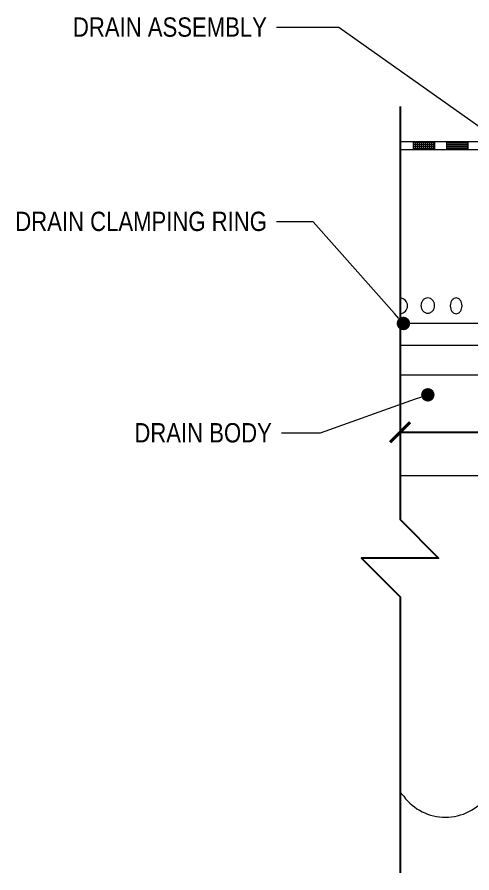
# Model space of a CAD drawing. Header units: inches. Extents: x -9 to 415, y 0 to 53.
# Drawn here: x -8.75 to 16.71, y 0.14 to 48.05 of the extents above; entities that cross this region are included whole.
import ezdxf
from ezdxf import colors
from ezdxf.entities.mleader import LeaderData, LeaderLine
from ezdxf.math import Vec2, Vec3

# ---------------------------------------------------------------- set-up
doc = ezdxf.new("R2010")
doc.units = ezdxf.units.IN
doc.header["$MEASUREMENT"] = 0
doc.layers.add('Others', color=190, linetype='Continuous', lineweight=0)
doc.layers.add('Text', color=20, linetype='Continuous', lineweight=0)
doc.styles.add('Annotative', font='tahoma.ttf')
doc.styles.get("Standard").update_dxf_attribs({"font": ''})
doc.styles.get('Standard').set_extended_font_data('Arial Narrow')
doc.dimstyles.new('Annotative', dxfattribs={"dimscale": 0, "dimtxt": 0.09375, "dimasz": 0.09375, "dimexe": 0.09375, "dimexo": 0.09375, "dimgap": 0.0625, "dimtad": 0, "dimtih": 1, "dimtoh": 1, "dimlfac": -1, "dimzin": 3, "dimdsep": 46, "dimlunit": 4, "dimtxsty": 'Annotative', "dimblk": 'ARCHTICK', "dimcen": 0.09, "dimclrd": 256, "dimclre": 256, "dimclrt": 256, "dimadec": 0, "dimazin": 2, "dimtfac": 1, "dimtix": 1, "dimtofl": 0, "dimtmove": 1, "dimatfit": 1, "dimldrblk": 'CLOSEDBLANK', "dimfxl": 1, "dimtfill": 1, "dimtolj": 1, "dimtzin": 0, "dimarcsym": 0})

# ---------------------------------------------------------------- blocks, each defined once
blk = doc.blocks.new('_Dot')
at = {"color": 0, "linetype": 'ByBlock', "lineweight": -2}
blk.add_line((-0.5, 0), (-1, 0), dxfattribs=at)
at = {"color": 0, "linetype": 'ByBlock', "const_width": 0.5}
blk.add_lwpolyline([(-0.25, 0, 1), (0.25, 0, 1)], format="xyb", close=True, dxfattribs=at)
blk = doc.blocks.new('_ArchTick')
at = {"color": 0, "linetype": 'ByBlock', "const_width": 0.15}
blk.add_lwpolyline([(-0.5, -0.5), (0.5, 0.5)], dxfattribs=at)
blk = doc.blocks.new('*D17')
at = {"layer": 'Defpoints', "color": 0, "transparency": 16777216}
for p in [(30.673, 28.092), (12.688, 27.726), (30.673, 24.812)]:
    blk.add_point(p, dxfattribs=at)
at = {"layer": 'Text', "lineweight": -2, "transparency": 16777216}
for p, q in [((30.673, 26.967), (30.673, 23.687)), ((12.688, 26.601), (12.688, 23.687)), ((12.688, 24.812), (19.904, 24.812)), ((30.673, 24.812), (23.457, 24.812))]:
    blk.add_line(p, q, dxfattribs=at)
at = {"layer": 'Text', "lineweight": -2, "transparency": 16777216, "xscale": 1.125, "yscale": 1.125, "zscale": 1.125, "rotation": 180}
blk.add_blockref('_ArchTick', (12.688, 24.812), dxfattribs=at)
at = {"layer": 'Text', "lineweight": -2, "transparency": 16777216, "xscale": 1.125, "yscale": 1.125, "zscale": 1.125}
blk.add_blockref('_ArchTick', (30.673, 24.812), dxfattribs=at)
at = {"layer": 'Text', "transparency": 16777216, "insert": (21.681, 24.812), "char_height": 1.125, "attachment_point": 5, "style": 'Annotative', "bg_fill": 3, "box_fill_scale": 1.25, "bg_fill_color": 9, "bg_fill_true_color": 13158600, "bg_fill_transparency": 0}
blk.add_mtext('\\A1;18"', dxfattribs=at)
blk = doc.blocks.new('_ClosedBlank')
at = {"color": 0, "linetype": 'ByBlock', "lineweight": -2}
for p, q in [((-1, 0.17), (0, 0)), ((-1, 0.17), (-1, -0.17)), ((0, 0), (-1, -0.17))]:
    blk.add_line(p, q, dxfattribs=at)

msp = doc.modelspace()

# ---------------------------------------------------------------- linework, layer by layer
at = {"layer": 'Others', "linetype": 'Continuous'}
for p, q in [((12.6883, 41.086), (21.0681, 41.086)), ((13.4168, 41.086), (13.4168, 40.6188)), ((14.6288, 41.0226), (13.4168, 41.0226)), ((14.6288, 40.9104), (13.4168, 40.9104)), ((14.6288, 40.7982), (13.4168, 40.7982)), ((13.4646, 40.6188), (13.4646, 41.086)), ((13.5768, 40.6188), (13.5768, 41.086)), ((13.6889, 40.6188), (13.6889, 41.086)), ((13.8011, 40.6188), (13.8011, 41.086)), ((13.9133, 40.6188), (13.9133, 41.086)), ((14.0255, 40.6188), (14.0255, 41.086)), ((14.1377, 40.6188), (14.1377, 41.086)), ((14.2499, 40.6188), (14.2499, 41.086)), ((14.3621, 40.6188), (14.3621, 41.086)), ((14.4743, 40.6188), (14.4743, 41.086)), ((14.5865, 40.6188), (14.5865, 41.086)), ((14.6288, 40.6188), (14.6288, 41.086)), ((15.2841, 41.086), (15.2841, 40.6188)), ((16.4961, 41.0226), (15.2841, 41.0226)), ((16.4961, 40.9104), (15.2841, 40.9104)), ((16.4961, 40.7982), (15.2841, 40.7982)), ((15.3319, 40.6188), (15.3319, 41.086)), ((15.444, 40.6188), (15.444, 41.086)), ((15.5562, 40.6188), (15.5562, 41.086)), ((15.6684, 40.6188), (15.6684, 41.086)), ((15.7806, 40.6188), (15.7806, 41.086)), ((15.8928, 40.6188), (15.8928, 41.086)), ((16.005, 40.6188), (16.005, 41.086)), ((16.1172, 40.6188), (16.1172, 41.086)), ((16.2294, 40.6188), (16.2294, 41.086)), ((16.3416, 40.6188), (16.3416, 41.086)), ((16.4537, 40.6188), (16.4537, 41.086)), ((16.4961, 40.6188), (16.4961, 41.086)), ((21.0565, 40.6188), (12.6883, 40.6188)), ((14.6288, 40.686), (13.4168, 40.686)), ((16.4961, 40.686), (15.2841, 40.686)), ((24.281, 30.899), (12.6883, 30.899)), ((12.6883, 29.6774), (20.1351, 29.6774)), ((19.7387, 27.9988), (12.6883, 27.9988)), ((12.6883, 22.3968), (17.5934, 22.3968))]:
    msp.add_line(p, q, dxfattribs=at)
for points in [[(14.0961, 32.2939, 0.102202), (13.9703, 32.2008, 0.0939974), (13.8883, 32.0647, 0.179254), (13.8883, 31.7342, 0.0939974), (13.9703, 31.5981, 0.102202), (14.0961, 31.505, 0.220353), (14.3835, 31.505, 0.102202), (14.5092, 31.5981, 0.0939974), (14.5912, 31.7342, 0.1792541), (14.5912, 32.0647, 0.0939974), (14.5092, 32.2008, 0.102202), (14.3835, 32.2939, 0.220353), (14.0961, 32.2939)], [(15.7064, 32.2944, 0.1060406), (15.5941, 32.1969, 0.0858838), (15.5237, 32.0594, 0.1520488), (15.5237, 31.7129, 0.0858838), (15.5941, 31.5754, 0.1060406), (15.7064, 31.4779, 0.2573311), (15.9488, 31.4779, 0.1060406), (16.0611, 31.5754, 0.0858838), (16.1315, 31.7129, 0.1520487), (16.1315, 32.0594, 0.0858838), (16.0611, 32.1969, 0.1060406), (15.9488, 32.2944, 0.257331), (15.7064, 32.2944)]]:
    msp.add_lwpolyline(points, format="xyb", dxfattribs=at)
for centre, radius, start, end in [((12.6689, 31.8861), 0.4405, 272.53209, 87.46791), ((10.5474, 2.6667), 2.9315, 36.9436, 43.0871), ((15.2317, 6.1874), 2.9283, 216.91258, 323.19273)]:
    msp.add_arc(centre, radius, start, end, dxfattribs=at)

# ---------------------------------------------------------------- leaders
at = {"layer": 'Text'}
ml = msp.add_multileader_mtext('Standard', dxfattribs=at)
ml.set_content('DRAIN ASSEMBLY', color=256)
ml.set_leader_properties(color=256, lineweight=0)
ml.set_arrow_properties(name='DOT')
ml.build(insert=Vec2(0, 0))
ml.multileader.update_dxf_attribs({"text_left_attachment_type": 2, "text_right_attachment_type": 2, "dogleg_length": 0.36, "arrow_head_size": 0.75, "scale": 12})
ctx = ml.context
ctx.base_point, ctx.scale, ctx.char_height, ctx.arrow_head_size, ctx.landing_gap_size, ctx.plane_origin = Vec3(-6.0668, 47.4752), 12, 1.08, 0.75, 0.54, Vec3(18.2914, 41.086)
ctx.left_attachment, ctx.right_attachment, ctx.text_align_type = 2, 2, 2
notes = []
notes.append((ctx, [(0, (1, 1, 0), (9.2539, 47.4752), (-1, 0), 3.482, [(0, [(18.2914, 41.086)], 0, [])])]))
ctx.mtext.insert, ctx.mtext.alignment, ctx.mtext.flow_direction = Vec3(5.2319, 48.034), 3, 5
ml = msp.add_multileader_mtext('Standard', dxfattribs=at)
ml.set_content('DRAIN CLAMPING RING', color=256)
ml.set_leader_properties(color=256, lineweight=0)
ml.set_arrow_properties(name='DOT')
ml.build(insert=Vec2(0, 0))
ml.multileader.update_dxf_attribs({"text_left_attachment_type": 2, "text_right_attachment_type": 2, "dogleg_length": 0.36, "arrow_head_size": 0.75, "scale": 12})
ctx = ml.context
ctx.base_point, ctx.scale, ctx.char_height, ctx.arrow_head_size, ctx.landing_gap_size, ctx.plane_origin = Vec3(-9.2302, 36.5975), 12, 1.08, 0.75, 0.54, Vec3(12.877, 30.899)
ctx.left_attachment, ctx.right_attachment, ctx.text_align_type = 2, 2, 2
notes.append((ctx, [(0, (1, 1, 0), (7.8261, 36.5975), (-1, 0), 2.0542, [(0, [(12.877, 30.899)], 0, [])])]))
ctx.mtext.insert, ctx.mtext.alignment, ctx.mtext.flow_direction = Vec3(5.2319, 37.1563), 3, 5
ml = msp.add_multileader_mtext('Standard', dxfattribs=at)
ml.set_content('DRAIN BODY', color=256)
ml.set_leader_properties(color=256, lineweight=0)
ml.set_arrow_properties(name='DOT')
ml.build(insert=Vec2(0, 0))
ml.multileader.update_dxf_attribs({"text_left_attachment_type": 2, "text_right_attachment_type": 2, "dogleg_length": 0.36, "arrow_head_size": 0.75, "scale": 12})
ctx = ml.context
ctx.base_point, ctx.scale, ctx.char_height, ctx.arrow_head_size, ctx.landing_gap_size, ctx.plane_origin = Vec3(-2.6263, 24.7622), 12, 1.08, 0.75, 0.54, Vec3(11.645, 24.7622)
ctx.left_attachment, ctx.right_attachment, ctx.text_align_type = 2, 2, 2
notes.append((ctx, [(0, (1, 1, 0), (8.2091, 24.7622), (-1, 0), 2.16, [(0, [(14.2434, 26.9045)], 0, [])])]))
ctx.mtext.insert, ctx.mtext.alignment, ctx.mtext.flow_direction = Vec3(5.5091, 25.321), 3, 5
for ctx, leaders in notes:
    for number, flags, end, landing, length, lines in leaders:
        leader = LeaderData()
        leader.index, (leader.has_last_leader_line, leader.has_dogleg_vector, leader.attachment_direction) = number, flags
        leader.last_leader_point, leader.dogleg_vector, leader.dogleg_length = Vec3(end), Vec3(landing), length
        for number, points, colour, breaks in lines:
            line = LeaderLine()
            line.index, line.vertices, line.color, line.breaks = number, Vec3.list(points), colors.encode_raw_color(colour), breaks
            leader.lines.append(line)
        ctx.leaders.append(leader)

# ---------------------------------------------------------------- next in the draw order: dimensions: what is measured, and where the dimension line sits
dim = msp.add_linear_dim(base=(30.673, 24.8118), p1=(12.6883, 27.7265), p2=(30.673, 28.0921), text='18"', dimstyle='Annotative', override={"dimscale": 0, "dimdec": 3}, dxfattribs=at)
dim.commit()
dim.dimension.update_dxf_attribs({"geometry": '*D17', "text_midpoint": (21.6806, 24.8118)})

# ---------------------------------------------------------------- next in the draw order: linework, layer by layer
at = {"layer": 'Others', "lineweight": -3, "ltscale": 0.2}
msp.add_lwpolyline([(12.6883, 43.0551), (12.6883, 19.9163), (14.8457, 17.7589), (12.6883, 17.7589), (10.5309, 17.7589), (12.6883, 15.6015), (12.6883, 0.1421)], dxfattribs=at)

doc.saveas('drawing.dxf')
